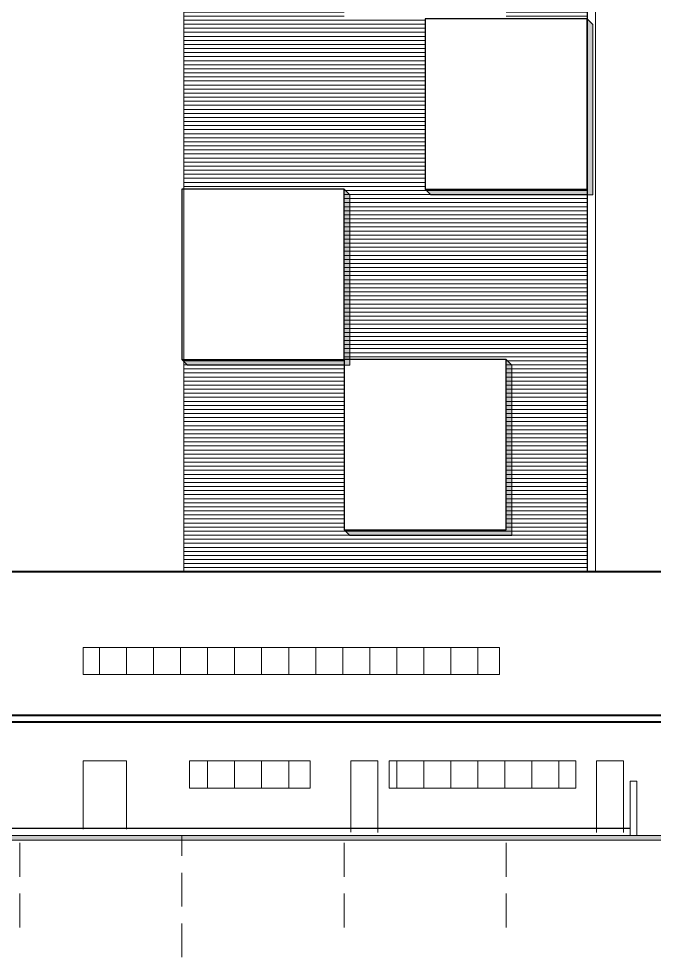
# Model space of a CAD drawing. Header units: millimetres. Extents: x 1564 to 2013, y 216 to 285.
# Drawn here: x 1819.92 to 1843.43, y 216.19 to 250.9 of the extents above; entities that cross this region are included whole.
import ezdxf

# ---------------------------------------------------------------- set-up
doc = ezdxf.new("R2010")
doc.units = ezdxf.units.MM
doc.header["$LTSCALE"] = 10
doc.linetypes.add('DASHED2', pattern=[0.375, 0.25, -0.125])
for name, color, linetype, lineweight in [('CINZA', 252, 'Continuous', 13), ('cinza 03', 252, 'Continuous', 13), ('COTA', 90, 'Continuous', 9), ('linha estutura', 252, 'Continuous', 13), ('pn 02', 16, 'Continuous', 20), ('PN 05', 50, 'Continuous', 40), ('PN 06', 1, 'Continuous', 40), ('PN-01', 90, 'Continuous', 13), ('PN-03', 180, 'Continuous', 30)]:
    doc.layers.add(name, color=color, linetype=linetype, lineweight=lineweight)

msp = doc.modelspace()

# ---------------------------------------------------------------- hatches: boundary and pattern name
at = {"layer": 'CINZA'}
h = msp.add_hatch(dxfattribs=at)
h.set_pattern_fill('_USER', color=256, angle=90, style=0, pattern_type=0)
h.set_pattern_definition([(90, (1590.9058, 221.25), (-1, 6e-17), [])])
h.paths.add_polyline_path([(1837.705, 226.65), (1837.705, 227.65), (1822.301, 227.65), (1822.301, 226.65)])
h.paths.add_polyline_path([(1826.23, 223.45), (1826.23, 222.45), (1830.705, 222.45), (1830.705, 223.45)])
h.paths.add_polyline_path([(1833.62, 223.45), (1833.62, 222.45), (1840.53, 222.45), (1840.53, 223.45)])
at = {"layer": 'cinza 03'}
h = msp.add_hatch(dxfattribs=at)
h.set_pattern_fill('_USER', color=256, scale=0.15, style=0, pattern_type=0)
h.set_pattern_definition([(0, (1840.95517, 230.45), (0, 0.15), [])])
h.paths.add_polyline_path([(1840.955, 244.6), (1837.955, 244.6), (1837.955, 230.45), (1840.955, 230.45)])
h.paths.add_polyline_path([(1837.955, 232), (1831.955, 232), (1831.955, 230.45), (1837.955, 230.45)])
h.paths.add_polyline_path([(1831.955, 238.3), (1826.03, 238.3), (1826.03, 230.45), (1831.955, 230.45)])
h.paths.add_polyline_path([(1837.955, 244.6), (1834.955, 244.6), (1834.955, 250.9), (1831.955, 250.9), (1831.955, 238.3), (1837.955, 238.3)])
h.paths.add_polyline_path([(1831.955, 257.2), (1826.03, 257.2), (1826.03, 244.6), (1831.955, 244.6)])
h.paths.add_polyline_path([(1840.955, 257.2), (1837.955, 257.2), (1837.955, 250.9), (1840.955, 250.9)])
h.paths.add_polyline_path([(1834.955, 263.5), (1837.955, 263.5), (1837.955, 269.8), (1834.955, 269.8), (1834.955, 272.95), (1832.03, 272.95), (1832.03, 269.8), (1831.955, 269.8), (1831.955, 257.2), (1834.955, 257.2)])
h.paths.add_polyline_path([(1831.955, 269.8), (1826.03, 269.8), (1826.03, 263.5), (1831.955, 263.5)])
h.paths.add_polyline_path([(1840.955, 269.8), (1837.955, 269.8), (1837.955, 263.5), (1840.955, 263.5)])
for points in [[(1841.167, 250.688), (1840.955, 250.9), (1840.955, 244.6), (1834.955, 244.6), (1835.167, 244.388), (1841.167, 244.388)], [(1832.167, 244.388), (1831.955, 244.6), (1831.955, 238.3), (1825.955, 238.3), (1826.167, 238.088), (1832.167, 238.088)], [(1838.167, 238.088), (1837.955, 238.3), (1837.955, 232), (1831.955, 232), (1832.167, 231.788), (1838.167, 231.788)]]:
    msp.add_hatch(color=256, dxfattribs=at).paths.add_polyline_path(points)
at = {"layer": 'pn 02'}
h = msp.add_hatch(color=256, dxfattribs=at)
h.paths.add_polyline_path([(1823.353, 220.7), (1817.353, 220.7), (1817.353, 220.523), (1823.353, 220.523)])
h.paths.add_polyline_path([(1829.353, 220.7), (1823.353, 220.7), (1823.353, 220.523), (1829.353, 220.523)])
h.paths.add_polyline_path([(1835.353, 220.7), (1829.353, 220.7), (1829.353, 220.523), (1835.353, 220.523)])
h.paths.add_polyline_path([(1841.353, 220.7), (1835.353, 220.7), (1835.353, 220.523), (1841.353, 220.523)])
h = msp.add_hatch(color=256, dxfattribs=at)
h.paths.add_polyline_path([(1847.353, 220.7), (1841.353, 220.7), (1841.353, 220.523), (1847.353, 220.523)])
h.paths.add_polyline_path([(1853.353, 220.7), (1847.353, 220.7), (1847.353, 220.523), (1853.353, 220.523)])
h.paths.add_polyline_path([(1864.482, 220.7), (1853.353, 220.7), (1853.353, 220.523), (1864.482, 220.523)])

# ---------------------------------------------------------------- linework, layer by layer
at = {"layer": 'cinza 03'}
for points in [[(1834.955, 244.6), (1835.167, 244.388), (1841.167, 244.388), (1841.167, 250.688), (1840.955, 250.9), (1840.955, 244.6)], [(1825.955, 238.3), (1826.167, 238.088), (1832.167, 238.088), (1832.167, 244.388), (1831.955, 244.6), (1831.955, 238.3)], [(1831.955, 232), (1832.167, 231.788), (1838.167, 231.788), (1838.167, 238.088), (1837.955, 238.3), (1837.955, 232)]]:
    msp.add_lwpolyline(points, close=True, dxfattribs=at)
at = {"layer": 'COTA'}
msp.add_line((1841.255, 275.9), (1841.255, 230.45), dxfattribs=at)
at = {"layer": 'linha estutura', "linetype": 'DASHED2', "ltscale": 0.5}
for p, q in [((1819.955, 217.293), (1819.955, 220.7)), ((1825.955, 216.192), (1825.955, 220.7)), ((1831.955, 217.293), (1831.955, 220.7)), ((1837.955, 217.293), (1837.955, 220.7))]:
    msp.add_line(p, q, dxfattribs=at)
at = {"layer": 'pn 02'}
for p, q in [((1826.03, 275.9), (1826.03, 230.45)), ((1822.301, 227.65), (1822.301, 226.65)), ((1837.705, 227.65), (1822.301, 227.65)), ((1837.705, 227.65), (1837.705, 226.65)), ((1837.705, 226.65), (1822.301, 226.65)), ((1822.301, 223.45), (1822.301, 220.933)), ((1822.301, 223.45), (1823.901, 223.45)), ((1823.901, 223.45), (1823.901, 220.933)), ((1826.23, 223.45), (1826.23, 222.45)), ((1830.705, 223.45), (1826.23, 223.45)), ((1830.705, 223.45), (1830.705, 222.45)), ((1832.205, 223.45), (1832.205, 220.82)), ((1832.205, 223.45), (1833.205, 223.45)), ((1833.205, 223.45), (1833.205, 220.808)), ((1833.62, 223.45), (1833.62, 222.45)), ((1840.53, 223.45), (1833.62, 223.45)), ((1840.53, 223.45), (1840.53, 222.45)), ((1841.296, 223.45), (1841.296, 220.808)), ((1841.296, 223.45), (1842.296, 223.45)), ((1842.296, 223.45), (1842.296, 220.808)), ((1842.546, 222.7), (1842.546, 220.683)), ((1842.796, 222.7), (1842.546, 222.7)), ((1842.796, 222.7), (1842.796, 220.683)), ((1830.705, 222.45), (1826.23, 222.45)), ((1840.53, 222.45), (1833.62, 222.45))]:
    msp.add_line(p, q, dxfattribs=at)
at = {"layer": 'PN 05'}
msp.add_line((1856.08, 230.45), (1777.83, 230.45), dxfattribs=at)
at = {"layer": 'PN 06'}
for p, q in [((1775.83, 225.15), (1856.08, 225.15)), ((1775.83, 224.9), (1855.82, 224.9))]:
    msp.add_line(p, q, dxfattribs=at)
at = {"layer": 'PN-01'}
for p, q in [((1865.427, 220.7), (1760.884, 220.7)), ((1768.419, 220.7), (1864.482, 220.7)), ((1768.419, 220.523), (1864.482, 220.523))]:
    msp.add_line(p, q, dxfattribs=at)
at = {"layer": 'PN-03'}
for p, q in [((1840.955, 275.9), (1840.955, 230.45)), ((1842.546, 220.95), (1777.83, 220.95))]:
    msp.add_line(p, q, dxfattribs=at)
for points in [[(1834.955, 244.6), (1840.955, 244.6), (1840.955, 250.9), (1834.955, 250.9)], [(1825.955, 238.3), (1831.955, 238.3), (1831.955, 244.6), (1825.955, 244.6)], [(1831.955, 232), (1837.955, 232), (1837.955, 238.3), (1831.955, 238.3)]]:
    msp.add_lwpolyline(points, close=True, dxfattribs=at)

doc.saveas('drawing.dxf')
